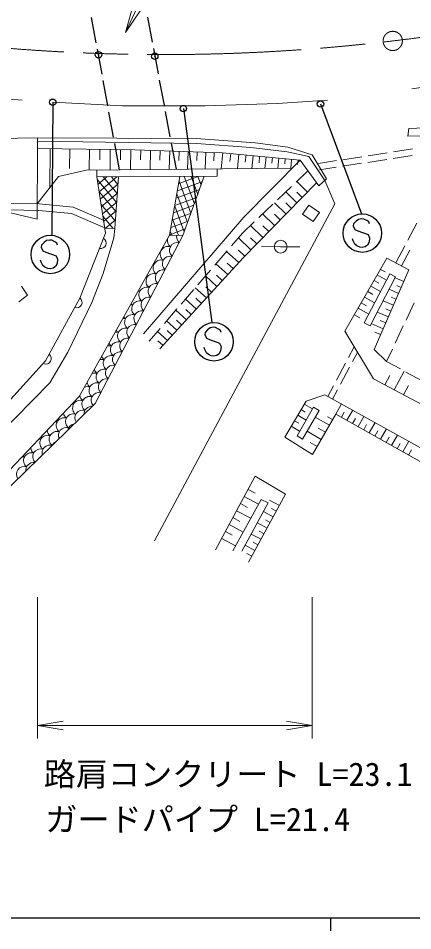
# Model space of a CAD drawing. Units: millimetres, scale not verified. Extents: x 40000 to 680000, y 20000 to 380000.
# Drawn here: x 443666 to 474394, y 204000 to 275148 of the extents above; entities that cross this region are included whole.
import ezdxf
from ezdxf.enums import TextEntityAlignment as Align

# ---------------------------------------------------------------- set-up
doc = ezdxf.new("R2010")
doc.units = ezdxf.units.MM
doc.header["$LTSCALE"] = 1000
doc.header["$PDMODE"] = 32
doc.header["$PDSIZE"] = 500
doc.linetypes.add('CHAIN', pattern=[18.5, 12, -1.5, 3.5, -1.5])
for name, color, linetype, lineweight in [('M-BMK', 2, 'CHAIN', 13), ('M-STR-HTXT', 7, 'Continuous', 13), ('M-STR-STR1', 1, 'Continuous', 25), ('M-STR-STRC', 7, 'Continuous', 25), ('M-TTL-BAND', 7, 'Continuous', 25), ('M-WORK', 1, 'Continuous', 13)]:
    doc.layers.add(name, color=color, linetype=linetype, lineweight=lineweight)
doc.layers.add('M-OTRS', color=6, linetype='Continuous')
doc.styles.add('ＭＳ ゴシック', font='')
doc.styles.get('ＭＳ ゴシック').set_extended_font_data('MS Gothic')

# ---------------------------------------------------------------- blocks, each defined once
blk = doc.blocks.new('open_arrow')
at = {"color": 0, "linetype": 'Continuous', "lineweight": -2}
blk.add_lwpolyline([(7.5, 1.25), (0, 0), (7.5, -1.25)], dxfattribs=at)

msp = doc.modelspace()

# ---------------------------------------------------------------- hatches: boundary and pattern name
at = {"layer": 'M-WORK'}
h = msp.add_hatch(dxfattribs=at)
h.set_pattern_fill('USER', color=256, style=0, pattern_type=2)
h.set_pattern_definition([(40, (450539, 260151), (-321.39, 383.02), []), (130, (450539, 260151), (-383.02, -321.39), [])])
h.paths.add_polyline_path([(449776, 262781), (451476, 262789), (451189, 258745), (450407, 258769)])
h = msp.add_hatch(dxfattribs=at)
h.set_pattern_fill('USER', color=256, style=0, pattern_type=2)
h.set_pattern_definition([(20.287, (456476, 260247), (-173.36, 468.98), []), (110.287, (456476, 260247), (-468.98, -173.36), [])])
h.paths.add_polyline_path([(456264, 262813), (458159, 262823), (456493, 258209), (455459, 258247)])

# ---------------------------------------------------------------- linework, layer by layer
at = {"layer": 'M-BMK'}
msp.add_circle((472838, 273379), 750, dxfattribs=at)
msp.add_arc((455011, 422316), 150000, 248.30663, 299.7997, dxfattribs=at)
at = {"layer": 'M-OTRS'}
for p in [(449914, 272303), (454301, 272183)]:
    msp.add_point(p, dxfattribs=at)
at = {"layer": 'M-STR-HTXT'}
for p, q in [((445160, 230000), (445160, 219000)), ((466570, 230000), (466570, 219000)), ((445160, 220000), (466570, 220000))]:
    msp.add_line(p, q, dxfattribs=at)
msp.add_lwpolyline([(452021, 274043), (463672, 299074), (489922, 299074)], dxfattribs=at)
at = {"layer": 'M-STR-STR1'}
for p, q in [((449743, 273242), (449383, 275209)), ((453725, 275243), (454095, 273278)), ((450192, 270783), (449833, 272750)), ((454188, 272786), (454558, 270821)), ((450642, 268324), (450282, 270291)), ((454651, 270330), (455021, 268364)), ((451092, 265864), (450732, 267832)), ((455114, 267873), (455484, 265908)), ((455577, 265416), (455961, 263378)), ((451554, 263339), (451182, 265373))]:
    msp.add_line(p, q, dxfattribs=at)
at = {"layer": 'M-STR-STRC'}
for p, q in [((446350, 268600), (446287, 258225)), ((467206, 268463), (470406, 259891)), ((456526, 268104), (458738, 251413)), ((469782, 259122), (469758, 258952)), ((469975, 259330), (469782, 259122)), ((470172, 259469), (469975, 259330)), ((470421, 259520), (470172, 259469)), ((470594, 259495), (470421, 259520)), ((470811, 259386), (470594, 259495)), ((470976, 259275), (470811, 259386)), ((471027, 259107), (470976, 259275)), ((469758, 258952), (469887, 258678)), ((469887, 258678), (470113, 258568)), ((470113, 258568), (470911, 258286)), ((470911, 258286), (471032, 258027)), ((445673, 257668), (445480, 257460)), ((445870, 257807), (445673, 257668)), ((446119, 257857), (445870, 257807)), ((446293, 257833), (446119, 257857)), ((446509, 257724), (446293, 257833)), ((446674, 257612), (446509, 257724)), ((446725, 257445), (446674, 257612)), ((469762, 257790), (469703, 257955)), ((469888, 257523), (469762, 257790)), ((470987, 257685), (470881, 257462)), ((471032, 258027), (470987, 257685)), ((445480, 257460), (445457, 257289)), ((445457, 257289), (445585, 257016)), ((445585, 257016), (445811, 256906)), ((445811, 256906), (446610, 256623)), ((470043, 257413), (469888, 257523)), ((470262, 257300), (470043, 257413)), ((470442, 257275), (470262, 257300)), ((470694, 257318), (470442, 257275)), ((470881, 257462), (470694, 257318)), ((445460, 256127), (445402, 256292)), ((446610, 256623), (446730, 256364)), ((446730, 256364), (446686, 256023)), ((445586, 255861), (445460, 256127)), ((445741, 255750), (445586, 255861)), ((445960, 255638), (445741, 255750)), ((446141, 255613), (445960, 255638)), ((446392, 255656), (446141, 255613)), ((446579, 255800), (446392, 255656)), ((446686, 256023), (446579, 255800)), ((458225, 250652), (458201, 250482)), ((458201, 250482), (458330, 250208)), ((458418, 250860), (458225, 250652)), ((458614, 251000), (458418, 250860)), ((458863, 251050), (458614, 251000)), ((459037, 251025), (458863, 251050)), ((459254, 250917), (459037, 251025)), ((459418, 250805), (459254, 250917)), ((459470, 250637), (459418, 250805)), ((458330, 250208), (458556, 250098)), ((458556, 250098), (459354, 249816)), ((459354, 249816), (459475, 249557)), ((458205, 249320), (458146, 249485)), ((458331, 249053), (458205, 249320)), ((458486, 248943), (458331, 249053)), ((459430, 249216), (459324, 248992)), ((459475, 249557), (459430, 249216)), ((458705, 248830), (458486, 248943)), ((458885, 248805), (458705, 248830)), ((459137, 248848), (458885, 248805)), ((459324, 248992), (459137, 248848))]:
    msp.add_line(p, q, dxfattribs=at)
for centre, radius in [((446350, 268600), 250), ((456526, 268104), 250), ((467206, 268463), 250), ((470468, 258393), 1500), ((446167, 256730), 1500), ((458911, 249923), 1500)]:
    msp.add_circle(centre, radius, dxfattribs=at)
at = {"layer": 'M-TTL-BAND'}
for p, q in [((40000, 205000), (579000, 205000)), ((468000, 205000), (468000, 204000))]:
    msp.add_line(p, q, dxfattribs=at)
at = {"layer": 'M-WORK'}
for p, q in [((474317, 269655), (479401, 270315)), ((440234, 269093), (443968, 268749)), ((446350, 268600), (451789, 268332)), ((451789, 268332), (458223, 268332)), ((458223, 268332), (463853, 268504)), ((463853, 268504), (467760, 268763)), ((474096, 266559), (474002, 265963)), ((474096, 266559), (479302, 266792)), ((418293, 265364), (445164, 265821)), ((445164, 265821), (445160, 264993)), ((445163, 265553), (457561, 265374)), ((457512, 265778), (445164, 265821)), ((462108, 265433), (457512, 265778)), ((464674, 265108), (462108, 265433)), ((474002, 265963), (475841, 265989)), ((445136, 259478), (445160, 264993)), ((445160, 264993), (452744, 264897)), ((446160, 264980), (446122, 261931)), ((447685, 264961), (447666, 263436)), ((449210, 264942), (449189, 263317)), ((450022, 264932), (450012, 264119)), ((450834, 264921), (450814, 263332)), ((451629, 264911), (451619, 264117)), ((452423, 264901), (452404, 263346)), ((452744, 264897), (459580, 264667)), ((453201, 264882), (453175, 264105)), ((453978, 264856), (453928, 263360)), ((454726, 264831), (454701, 264083)), ((455474, 264805), (455425, 263373)), ((456190, 264781), (456166, 264065)), ((456906, 264757), (456859, 263386)), ((457561, 265374), (461774, 265080)), ((457591, 264734), (457568, 264049)), ((458277, 264711), (458232, 263399)), ((458933, 264689), (458911, 264033)), ((461774, 265080), (464621, 264736)), ((464621, 264736), (466306, 264365)), ((466570, 264495), (464674, 265108)), ((474386, 264954), (472903, 264727)), ((459589, 264667), (459466, 263410)), ((459580, 264667), (465632, 264074)), ((460217, 264605), (460156, 263977)), ((460846, 264543), (460736, 263421)), ((465632, 264074), (461245, 259638)), ((461407, 264488), (461352, 263927)), ((461968, 264433), (461869, 263432)), ((462469, 264384), (462419, 263883)), ((462969, 264335), (462882, 263441)), ((463467, 264286), (463423, 263839)), ((463965, 264237), (463887, 263450)), ((464462, 264189), (464424, 263795)), ((464960, 264140), (464893, 263459)), ((465457, 264091), (465424, 263750)), ((465632, 264074), (467068, 262082)), ((466306, 264365), (467545, 262501)), ((467681, 262637), (466570, 264495)), ((468455, 264046), (467043, 263829)), ((470432, 264349), (468949, 264122)), ((472382, 264142), (470899, 263914)), ((472409, 264652), (470926, 264424)), ((474359, 264444), (472876, 264217)), ((446796, 262798), (448951, 263315)), ((448951, 263315), (464893, 263459)), ((449776, 262781), (449774, 263323)), ((459160, 262828), (459157, 263407)), ((468428, 263536), (467119, 263335)), ((470405, 263839), (468922, 263612)), ((445141, 260671), (446796, 262798)), ((449776, 262781), (459160, 262828)), ((449776, 262781), (450466, 258395)), ((451189, 258745), (451476, 262789)), ((456264, 262813), (455459, 258247)), ((456493, 258209), (458159, 262823)), ((466227, 263249), (465308, 262373)), ((467068, 262082), (467681, 262637)), ((461188, 256479), (466904, 262310)), ((464946, 262028), (463860, 260994)), ((466204, 261596), (465360, 262423)), ((468338, 260674), (467545, 262501)), ((465377, 260753), (464504, 261608)), ((465790, 261175), (465368, 261588)), ((442931, 260719), (445284, 260668)), ((445284, 260668), (447939, 260425)), ((447939, 260425), (450309, 259392)), ((454288, 234415), (468338, 260674)), ((463498, 260649), (462411, 259614)), ((464522, 259880), (463619, 260765)), ((464949, 260316), (464513, 260744)), ((466291, 260567), (465810, 259863)), ((467125, 259997), (466291, 260567)), ((442921, 260219), (445256, 260168)), ((443049, 259976), (445136, 259478)), ((445256, 260168), (447813, 259935)), ((447813, 259935), (450401, 258806)), ((463637, 258978), (462704, 259893)), ((464079, 259429), (463628, 259871)), ((465810, 259863), (466644, 259293)), ((466644, 259293), (467125, 259997)), ((461245, 259638), (453432, 250532)), ((462049, 259269), (461130, 258394)), ((462722, 258044), (461757, 258991)), ((474014, 257837), (474718, 259161)), ((451189, 258745), (450407, 258769)), ((451112, 258017), (451189, 258745)), ((461130, 258394), (460274, 257402)), ((463180, 258511), (462713, 258968)), ((448421, 245646), (455459, 258247)), ((456493, 258209), (449657, 245100)), ((450289, 255241), (451112, 258017)), ((455459, 258247), (456493, 258209)), ((461776, 257079), (460811, 258024)), ((462249, 257562), (461767, 258035)), ((459947, 257024), (458967, 255888)), ((460843, 256102), (459898, 256967)), ((461303, 256597), (460821, 257069)), ((462602, 257348), (464102, 257337)), ((464102, 257337), (465602, 257327)), ((473077, 256071), (473780, 257395)), ((473518, 255836), (474167, 257058)), ((454696, 249383), (461188, 256479)), ((469110, 250741), (472384, 256448)), ((472384, 256448), (474089, 255529)), ((458640, 255510), (457660, 254374)), ((459979, 255157), (459061, 255997)), ((460411, 255630), (459939, 256062)), ((474089, 255529), (471389, 249324)), ((471881, 255571), (472238, 255367)), ((449408, 252981), (450289, 255241)), ((459139, 254239), (458247, 255055)), ((459559, 254698), (459100, 255118)), ((470618, 251398), (472597, 255213)), ((473051, 254978), (471072, 251163)), ((471633, 255138), (472345, 254729)), ((472597, 255213), (473051, 254978)), ((473690, 254612), (473013, 254906)), ((443913, 254254), (444385, 253548)), ((458323, 253348), (457457, 254140)), ((458731, 253794), (458285, 254201)), ((471135, 254270), (471885, 253840)), ((471384, 254704), (471759, 254489)), ((473291, 253695), (472552, 254016)), ((473490, 254153), (473152, 254300)), ((444385, 253548), (443698, 253037)), ((457333, 253996), (456353, 252861)), ((457927, 252915), (457494, 253311)), ((470637, 253403), (471424, 252952)), ((470886, 253837), (471279, 253611)), ((473091, 253236), (472722, 253397)), ((447531, 249113), (449408, 252981)), ((457531, 252482), (456690, 253251)), ((470388, 252969), (470800, 252733)), ((472892, 252778), (472090, 253127)), ((473875, 251616), (474517, 252971)), ((456026, 252482), (455046, 251347)), ((456762, 251641), (455945, 252388)), ((457146, 252062), (456726, 252446)), ((469852, 252035), (470264, 251798)), ((470139, 252536), (470963, 252063)), ((472493, 251861), (471629, 252237)), ((472692, 252319), (472292, 252494)), ((456014, 250824), (455221, 251550)), ((456388, 251233), (455980, 251606)), ((471072, 251163), (470618, 251398)), ((472094, 250944), (471167, 251347)), ((472293, 251402), (471861, 251590)), ((473019, 249808), (473661, 251164)), ((454719, 250968), (453863, 249977)), ((455289, 250031), (454518, 250736)), ((455652, 250428), (455255, 250791)), ((471331, 247026), (469110, 250741)), ((471892, 250481), (471429, 250682)), ((454936, 249646), (454551, 249999)), ((446114, 246728), (447531, 249113)), ((469386, 248706), (469828, 249540)), ((469709, 248380), (470091, 249099)), ((471389, 249324), (472346, 248385)), ((472346, 248385), (472806, 249356)), ((473429, 247803), (472346, 248385)), ((468448, 246940), (469151, 248265)), ((468772, 246613), (469475, 247938)), ((472947, 246166), (473732, 247640)), ((488203, 238044), (471331, 247026)), ((472210, 246558), (472602, 247295)), ((475190, 246855), (473869, 247566)), ((441058, 241577), (446114, 246728)), ((467772, 245664), (468214, 246498)), ((473680, 245775), (474071, 246509)), ((440551, 237345), (448421, 245646)), ((466087, 245299), (467555, 245784)), ((467555, 245784), (485014, 236107)), ((468156, 245452), (468538, 246171)), ((449657, 245100), (441096, 236770)), ((464428, 242478), (466087, 245299)), ((465379, 242579), (466664, 244823)), ((465949, 245064), (466586, 244689)), ((466664, 244823), (467094, 244577)), ((468399, 244290), (468841, 245072)), ((465442, 244202), (466085, 243823)), ((465695, 244633), (466017, 244443)), ((467094, 244577), (465809, 242332)), ((468398, 244291), (466598, 241124)), ((467904, 243422), (466795, 244053)), ((468151, 243857), (467761, 244079)), ((484212, 235339), (468398, 244291)), ((468834, 244044), (469057, 244439)), ((469269, 243798), (469716, 244587)), ((470139, 243305), (470590, 244102)), ((464935, 243340), (465584, 242958)), ((465188, 243771), (465513, 243580)), ((469704, 243551), (469930, 243950)), ((470574, 243059), (470802, 243461)), ((471010, 242812), (471465, 243617)), ((467273, 242312), (466160, 242945)), ((467589, 242867), (467034, 243183)), ((471445, 242566), (471675, 242972)), ((471880, 242320), (472340, 243132)), ((472750, 241827), (473214, 242648)), ((466598, 241124), (464428, 242478)), ((465809, 242332), (465379, 242579)), ((466957, 241756), (466400, 242072)), ((472315, 242073), (472547, 242484)), ((473185, 241581), (473420, 241995)), ((473620, 241335), (474089, 242163)), ((474055, 241088), (474292, 241506)), ((459038, 233705), (462115, 239438)), ((462115, 239438), (464490, 238033)), ((461568, 238417), (462126, 238117)), ((461268, 237858), (462385, 237258)), ((464490, 238033), (461605, 232735)), ((460379, 233629), (462588, 237625)), ((460971, 237306), (461523, 237010)), ((463137, 237357), (461094, 233590)), ((462588, 237625), (463137, 237357)), ((464012, 237155), (463249, 237570)), ((460675, 236754), (461779, 236162)), ((463533, 236277), (462773, 236691)), ((463773, 236716), (463391, 236924)), ((460090, 235664), (461180, 235078)), ((460382, 236209), (460928, 235916)), ((463055, 235399), (462297, 235812)), ((463294, 235838), (462914, 236045)), ((459801, 235125), (460339, 234836)), ((462577, 234520), (461821, 234932)), ((462816, 234959), (462437, 235166)), ((459511, 234586), (460589, 234008)), ((462338, 234081), (461960, 234287)), ((462099, 233642), (461344, 234053)), ((461860, 233203), (461482, 233408))]:
    msp.add_line(p, q, dxfattribs=at)
msp.add_lwpolyline([(435572, 237685), (442322, 244608), (445798, 248428), (448470, 253312), (450466, 258395)], dxfattribs=at)
msp.add_circle((464102, 257337), 500, dxfattribs=at)
for centre, radius, start, end in [((450073, 257623), 433, 259.6188, 57.50864), ((455892, 257819), 610, 166.77175, 232.06698), ((456058, 257056), 610, 76.39737, 228.51417), ((456612, 258120), 610, 169.87165, 228.5143), ((455337, 256755), 610, 72.84469, 232.06698), ((454616, 256454), 610, 72.84469, 73.91151), ((455171, 257518), 610, 231.0119, 232.06698), ((454782, 255691), 610, 72.84469, 232.06698), ((455503, 255992), 610, 76.39749, 228.51405), ((454061, 255390), 610, 72.84469, 77.24719), ((454616, 256454), 610, 227.72085, 232.06698), ((454948, 254928), 610, 76.39762, 228.51392), ((453506, 254326), 610, 72.84469, 80.64125), ((454227, 254627), 610, 72.84469, 232.06698), ((454061, 255390), 610, 224.38516, 232.06698), ((453672, 253563), 610, 72.84469, 232.06698), ((454393, 253864), 610, 76.39775, 228.5138), ((448204, 253000), 433, 252.37383, 50.26367), ((452951, 253262), 610, 72.84469, 84.1095), ((453506, 254326), 610, 220.99111, 232.06698), ((453838, 252800), 610, 76.39787, 228.51367), ((452396, 252198), 610, 72.84469, 87.67074), ((452951, 253262), 610, 217.52286, 232.06698), ((453117, 252499), 610, 72.84469, 232.06698), ((452562, 251435), 610, 72.84469, 232.06698), ((453283, 251736), 610, 76.398, 228.51354), ((451841, 251134), 610, 72.84469, 91.34795), ((452396, 252198), 610, 213.96162, 232.06698), ((452728, 250672), 610, 76.39813, 228.51342), ((451286, 250070), 610, 72.84469, 95.17022), ((451841, 251134), 610, 210.2844, 232.06698), ((452007, 250371), 610, 72.84469, 232.06698), ((451286, 250070), 610, 206.46214, 232.06698), ((451452, 249307), 610, 72.84469, 232.06698), ((452173, 249608), 610, 76.39825, 228.51329), ((450732, 249006), 610, 72.84469, 99.17569), ((451618, 248544), 610, 76.39838, 228.51316), ((445805, 248613), 433, 252.37383, 50.26367), ((450177, 247942), 610, 72.84469, 103.4167), ((450732, 249006), 610, 202.45667, 232.06698), ((450897, 248243), 610, 72.84469, 232.06698), ((450177, 247942), 610, 198.21566, 232.06698), ((450343, 247179), 610, 72.84469, 232.06698), ((451063, 247480), 610, 76.3985, 228.51304), ((449622, 246878), 610, 72.84469, 107.96911), ((450508, 246416), 610, 76.39863, 228.51291), ((449067, 245814), 610, 72.84469, 112.95129), ((449622, 246878), 610, 193.66324, 232.06698), ((449788, 246115), 610, 72.84469, 232.06698), ((449067, 245814), 610, 188.68107, 232.06698), ((449233, 245051), 610, 72.84469, 232.06698), ((449953, 245352), 610, 76.39876, 221.68699), ((447791, 244449), 610, 72.84469, 83.40267), ((448346, 245513), 610, 223.07622, 232.06698), ((448512, 244750), 610, 72.84469, 232.06698), ((449399, 244288), 610, 85.50401, 182.93702), ((447791, 244449), 610, 189.64967, 232.06698), ((447957, 243686), 610, 72.84469, 232.06698), ((448678, 243987), 610, 72.84469, 213.32211), ((446515, 243085), 610, 72.84469, 84.97163), ((447070, 244149), 610, 221.83104, 232.06698), ((447236, 243385), 610, 72.84469, 232.06698), ((448123, 242923), 610, 97.79692, 170.6441), ((445960, 242021), 610, 72.84469, 232.06698), ((446515, 243085), 610, 188.0807, 232.06698), ((446681, 242321), 610, 72.84469, 232.06698), ((447402, 242622), 610, 72.84469, 204.71288), ((445240, 241720), 610, 72.84469, 86.57548), ((445795, 242784), 610, 220.58363, 232.06698), ((446847, 241558), 610, 115.9366, 152.50442), ((444685, 240656), 610, 72.84469, 232.06698), ((445240, 241720), 610, 186.47686, 232.06698), ((445406, 240957), 610, 72.84469, 223.75758), ((446126, 241257), 610, 72.84469, 195.61368), ((443964, 240355), 610, 72.84469, 88.218), ((444519, 241419), 610, 219.33338, 232.06698), ((444851, 239893), 610, 82.80447, 185.63655), ((444130, 239592), 610, 72.84469, 215.42295)]:
    msp.add_arc(centre, radius, start, end, dxfattribs=at)

# ---------------------------------------------------------------- block references
at = {"layer": 'M-STR-HTXT', "xscale": 267, "yscale": 267}
for p, rotation in [((452021, 274043), 65), ((466570, 220000), 180)]:
    msp.add_blockref('open_arrow', p, dxfattribs=dict(at, rotation=rotation))
msp.add_blockref('open_arrow', (445160, 220000), dxfattribs=at)

# ---------------------------------------------------------------- texts
at = {"layer": 'M-STR-HTXT', "style": 'ＭＳ ゴシック'}
msp.add_text('路肩コンクリート L=23.1', height=1833, dxfattribs=at).set_placement((460019, 214740), align=Align.BOTTOM_CENTER)
msp.add_text('ガードパイプ L=21.4', height=1833, dxfattribs=at).set_placement((457644, 212682), align=Align.MIDDLE_CENTER)

doc.saveas('drawing.dxf')
